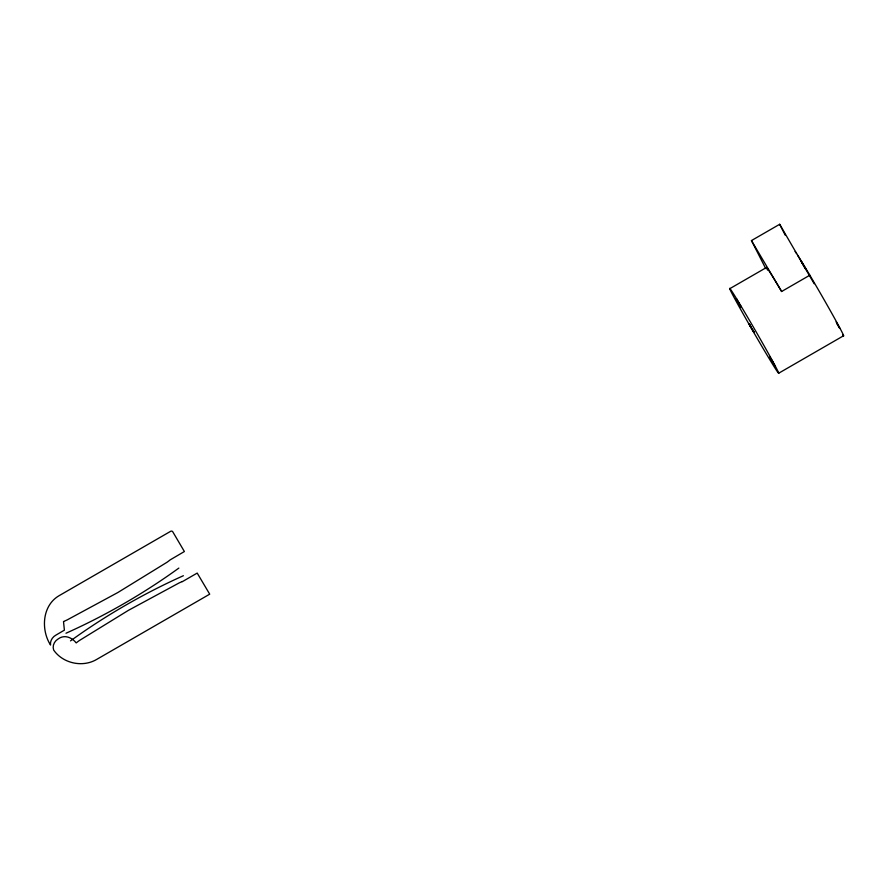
<?xml version="1.0" encoding="UTF-8"?>
<svg xmlns="http://www.w3.org/2000/svg" width="888" height="888" viewBox="0 0 888 888"><rect width="100%" height="100%" fill="white"/><g stroke="black" fill="none" stroke-linecap="round" stroke-linejoin="round"><path stroke-width="1.33" d="M70.518 640.881C105.395 615.617 144.067 593.306 183.383 575.724M178.854 568.087C143.978 593.339 105.306 615.65 65.99 633.233M765.734 268.587L751.459 240.57L779.675 224.287L814.174 283.738M729.88 288.622L766.555 267.454M767.565 270.085A48.884 1.177 60 0 1 781.618 291.497L809.834 275.213M778.61 373.26A48.884 1.177 60 0 0 743.9 310.922A48.884 1.177 60 0 0 740.226 308.647A48.884 1.177 60 0 0 778.61 373.26L843.511 335.797M182.318 581.573L180.653 582.262A69.397 62.993 -27 0 0 179.198 582.905L128.416 610.345L79.287 640.581A68.998 62.637 -27 0 0 78 641.525L76.634 642.568A6.238 5.661 -27 0 0 76.202 642.923C71.784 637.273 64.325 634.354 58.242 638.894A9.779 8.88 -27 0 0 53.669 650.083C63.015 663.525 82.806 667.765 96.836 659.329L209.701 594.172L197.203 573.082L182.773 581.407A6.238 5.661 -27 0 0 182.318 581.573M801.298 261.427L802.919 264.069M805.904 269.541L805.816 269.186M737.051 299.9L736.319 298.779L736.829 299.844M770.64 358.397L769.94 357.298L772.604 361.727M740.414 306.06L741.191 307.237L738.783 303.296M774.003 364.546L774.78 365.734L772.771 362.471M753.313 331.368L754.09 332.556L751.681 328.616M805.338 268.653L804.972 268.043M838.76 326.851L839.671 328.271L837.939 325.03M750.515 326.162L749.25 324.131L750.882 326.773M804.772 267.71L804.151 266.644M836.108 321.878L836.729 322.932M838.372 326.196L837.739 325.141M740.67 306.182L741.18 307.193L736.385 298.856L738.827 303.385M751.459 240.57L781.618 291.497M771.417 359.673L771.839 360.395M773.27 363.325L771.561 360.384M750.715 326.495L751.914 328.549M803.14 264.446L805.56 268.72M836.962 323.332L837.695 324.597M837.506 324.742L837.029 323.909M803.673 265.834L803.185 264.99M751.725 328.704L750.393 326.362M772.249 361.571L771.095 359.54M772.549 361.627L774.78 365.678L774.258 364.668M751.859 328.449L754.045 332.412L753.568 331.49M773.048 362.493L774.103 364.38M752.347 329.315L752.813 330.136M802.708 264.136L801.387 261.727M771.406 360.095L770.551 358.563M750.704 326.917L749.849 325.385M737.351 300.788L736.951 300.066M770.962 359.307L769.907 357.32L770.429 358.33M740.137 305.206L740.514 305.883M753.035 330.525L753.413 331.202M750.26 326.129L749.217 324.142L749.727 325.152M779.675 224.287L785.258 235.242M797.657 255.222A48.884 1.177 60 0 1 828.56 307.57A48.884 1.177 60 0 1 842.568 334.654M795.115 251.515A48.884 1.177 60 0 1 796.569 253.557M63.514 621.667L64.391 630.158L56.033 635.042A10.112 9.18 -27 0 0 50.527 645.054C40.737 629.648 42.191 605.472 59.141 595.67L170.596 531.335A1.632 1.476 -27 0 1 172.76 531.79L184.382 551.526L170.063 559.94A6.238 5.661 -27 0 1 169.697 560.261L168.276 561.349A69.397 62.993 -27 0 1 166.988 562.282L117.86 592.518L67.066 619.968A68.998 62.637 -27 0 1 65.612 620.612L63.536 621.578"/></g></svg>
